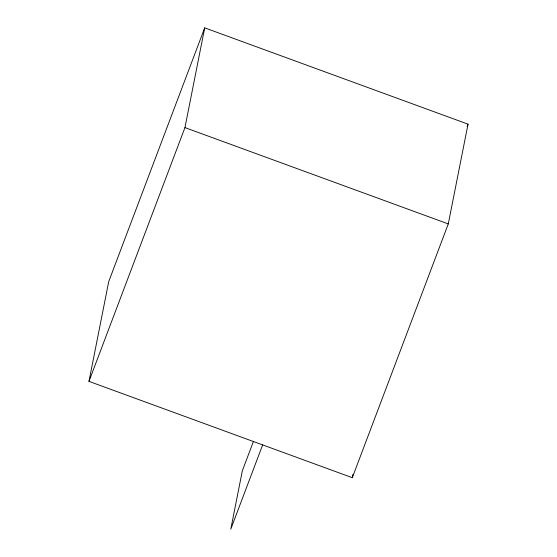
<?xml version="1.0" encoding="UTF-8"?>
<svg xmlns="http://www.w3.org/2000/svg" width="557" height="557" viewBox="0 0 557 557"><rect width="100%" height="100%" fill="white"/><g stroke="black" fill="none" stroke-linecap="round" stroke-linejoin="round"><path stroke-width="0.84" d="M88.967 381.371L108.719 281.619L204.704 27.85L468.033 124.169L448.281 223.921L352.296 477.69L88.967 381.371L184.952 127.602L204.704 27.85M352.296 477.69L352.971 474.279M253.386 441.562L242.351 470.728L230.786 529.15L262.653 444.897M467.107 126.613L468.033 124.169M184.952 127.602L448.281 223.921"/></g></svg>
